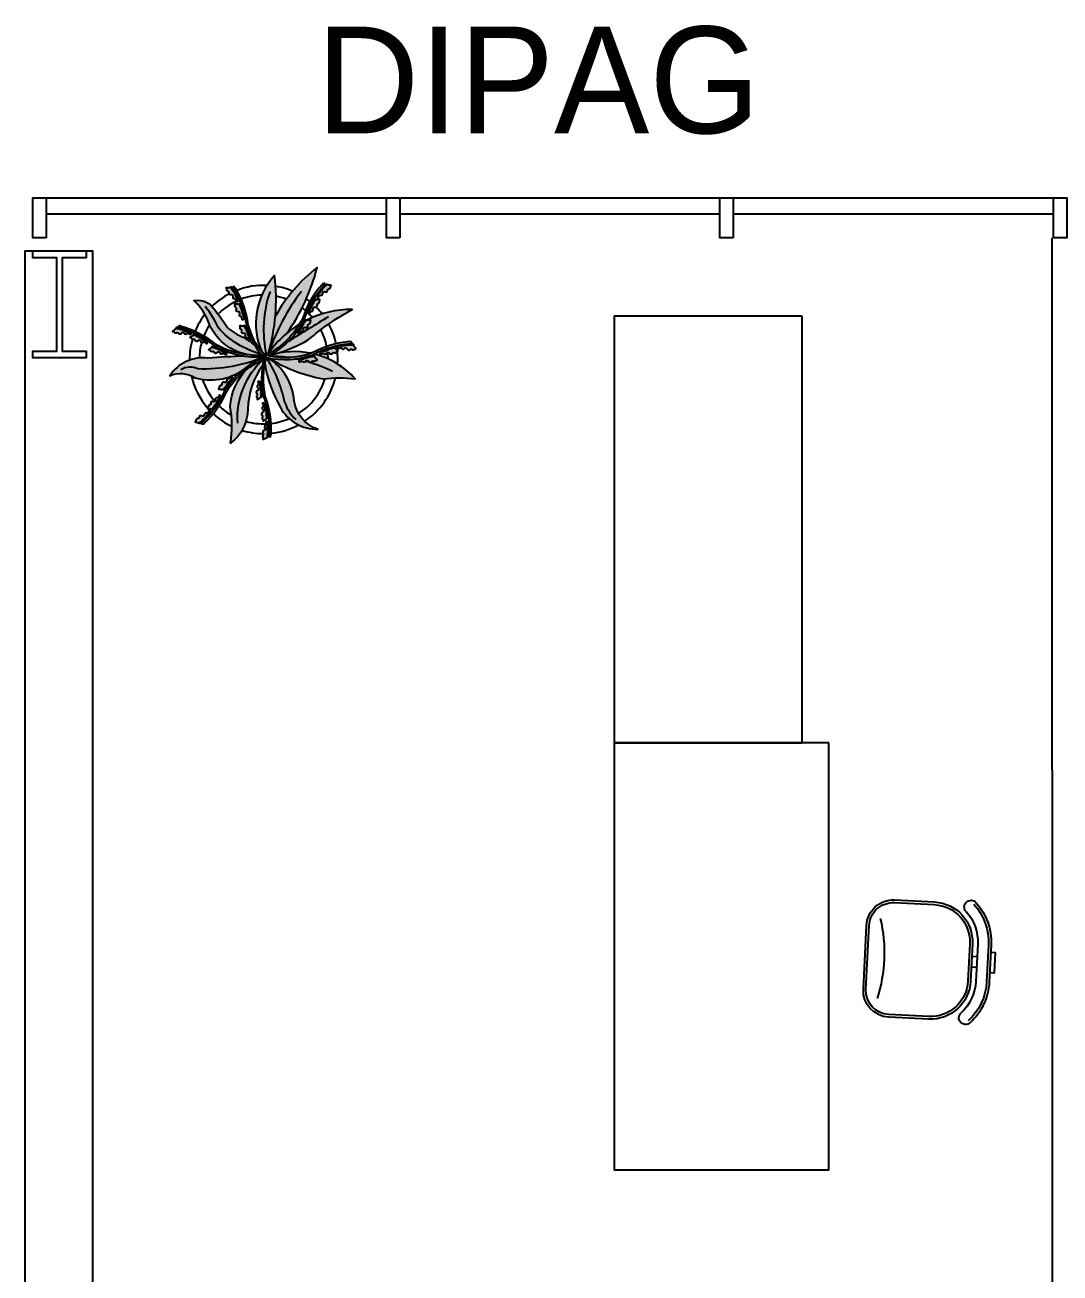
# Model space of a CAD drawing. Header units: millimetres. Extents: x 0 to 86.4, y -30.6 to 19.1.
# Drawn here: x 0 to 3.88, y 13.77 to 18.448 of the extents above; entities that cross this region are included whole.
import ezdxf

# ---------------------------------------------------------------- set-up
doc = ezdxf.new("R2010")
doc.units = ezdxf.units.MM
for name, color, linetype in [('AR-DIV', 2, 'Continuous'), ('AR-ESQ', 2, 'Continuous'), ('AR-EST', 4, 'Continuous'), ('AR-MOB', 2, 'Continuous'), ('AR-PAR-ALV', 5, 'Continuous'), ('AR-TXT', 2, 'Continuous')]:
    doc.layers.add(name, color=color, linetype=linetype)
doc.styles.add('1-125', font='stylu.ttf', dxfattribs={"height": 0.2})

# ---------------------------------------------------------------- blocks, each defined once
blk = doc.blocks.new('vasoagave')
h = blk.add_hatch(color=46)
h.paths.add_polyline_path([(37.8742, -5.5453, 0.053592), (37.8766, -5.5423, 0.407602), (37.8766, -5.5391, 0.137601), (37.8747, -5.5391, -0.346374), (37.8706, -5.5375, 0.235862), (37.8638, -5.5368, -0.475919), (37.8532, -5.536, 0.424909), (37.8448, -5.5392, -0.556425), (37.8348, -5.5434, 0.388854), (37.8264, -5.5407, -0.373235), (37.8146, -5.5447, 0.553418), (37.8089, -5.546, 0.171279), (37.8129, -5.5526, -0.105749), (37.8417, -5.554, 0.046094), (37.8678, -5.5539, 0.017076), (37.8703, -5.5516, 0.020786), (37.8711, -5.5502, -0.029999)])
h.paths.add_polyline_path([(37.959, -5.5576, 0.137601), (37.9572, -5.5574, -0.346374), (37.9532, -5.5556, 0.235862), (37.9464, -5.5544, -0.475919), (37.936, -5.5528, 0.424909), (37.9274, -5.5554, -0.556425), (37.9171, -5.5588, 0.388854), (37.9089, -5.5556, -0.373235), (37.8968, -5.5587, 0.553418), (37.891, -5.5596, 0.171279), (37.8946, -5.5665, -0.105749), (37.9232, -5.57, 0.046094), (37.9492, -5.5717, 0.017076), (37.9519, -5.5696, 0.020786), (37.9528, -5.5683, -0.029999), (37.9562, -5.5636, 0.053592), (37.9589, -5.5608, 0.407602)])
h.paths.add_polyline_path([(38.0252, -5.5611, 0.053592), (38.0272, -5.5578, 0.407602), (38.0268, -5.5547, 0.137601), (38.0249, -5.5549, -0.346374), (38.0206, -5.5539, 0.235862), (38.0138, -5.5541, -0.475919), (38.0032, -5.5548, 0.424909), (37.9953, -5.559, -0.556425), (37.986, -5.5646, 0.388854), (37.9773, -5.5631, -0.373235), (37.9661, -5.5686, 0.553418), (37.9606, -5.5707, 0.171279), (37.9655, -5.5767, -0.105749), (37.9942, -5.5742, 0.046094), (38.0201, -5.5706, 0.017076), (38.0223, -5.5679, 0.020786), (38.0229, -5.5665, -0.029999)])
h.paths.add_polyline_path([(37.8487, -5.4128, 0.017076), (37.8489, -5.4094, 0.020786), (37.8486, -5.4078, -0.029999), (37.8473, -5.4021, 0.053592), (37.8471, -5.3983, 0.407602), (37.8448, -5.396, 0.137601), (37.8435, -5.3972, -0.346374), (37.8394, -5.399, 0.235862), (37.834, -5.4032, -0.475919), (37.8258, -5.4098, 0.424909), (37.8219, -5.4179, -0.556425), (37.8176, -5.4279, 0.388854), (37.8097, -5.4318, -0.373235), (37.8038, -5.4428, 0.553418), (37.8006, -5.4477, 0.171279), (37.8081, -5.4497, -0.105749), (37.8299, -5.4309, 0.046094)])
h.paths.add_polyline_path([(37.9199, -5.3695, 0.017076), (37.9204, -5.3662, 0.020786), (37.9202, -5.3646, -0.029999), (37.9194, -5.3588, 0.053592), (37.9194, -5.3549, 0.407602), (37.9173, -5.3525, 0.137601), (37.9159, -5.3537, -0.346374), (37.9116, -5.3551, 0.235862), (37.9059, -5.3589, -0.475919), (37.8973, -5.3649, 0.424909), (37.8928, -5.3727, -0.556425), (37.8878, -5.3823, 0.388854), (37.8796, -5.3856, -0.373235), (37.873, -5.3962, 0.553418), (37.8694, -5.4008, 0.171279), (37.8768, -5.4034, -0.105749), (37.8999, -5.3862, 0.046094)])
h.paths.add_polyline_path([(37.9704, -5.3198, 0.017076), (37.9702, -5.3164, 0.020786), (37.9696, -5.3149, -0.029999), (37.9676, -5.3094, 0.053592), (37.9669, -5.3056, 0.407602), (37.9643, -5.3037, 0.137601), (37.9632, -5.3051, -0.346374), (37.9593, -5.3074, 0.235862), (37.9545, -5.3123, -0.475919), (37.9474, -5.32, 0.424909), (37.9446, -5.3285, -0.556425), (37.9416, -5.339, 0.388854), (37.9343, -5.3439, -0.373235), (37.93, -5.3556, 0.553418), (37.9275, -5.3609, 0.171279), (37.9352, -5.3619, -0.105749), (37.9542, -5.3403, 0.046094)])
h.paths.add_polyline_path([(37.6313, -5.2454, 0.235862), (37.6288, -5.239, -0.346374), (37.6262, -5.2354, 0.137601), (37.6257, -5.2336, 0.407602), (37.6226, -5.2344, 0.053592), (37.6204, -5.2376, -0.029999), (37.6164, -5.2418, 0.020786), (37.6152, -5.2429, 0.017076), (37.6137, -5.246, 0.046094), (37.6204, -5.2712, -0.105749), (37.6294, -5.2986, 0.171279), (37.6368, -5.3007, 0.553418), (37.6366, -5.2949, -0.373235), (37.6373, -5.2824, 0.388854), (37.6325, -5.275, -0.556425), (37.634, -5.2642, 0.424909), (37.6348, -5.2553, -0.475919)])
h.paths.add_polyline_path([(37.6629, -5.3164, -0.475919), (37.6574, -5.3074, 0.235862), (37.6536, -5.3017, -0.346374), (37.6503, -5.2987, 0.137601), (37.6495, -5.2971, 0.407602), (37.6466, -5.2985, 0.053592), (37.6451, -5.3021, -0.029999), (37.642, -5.307, 0.020786), (37.6412, -5.3084, 0.017076), (37.6403, -5.3117, 0.046094), (37.6521, -5.3349, -0.105749), (37.6665, -5.3599, 0.171279), (37.6742, -5.3604, 0.553418), (37.6728, -5.3548, -0.373235), (37.6709, -5.3424, 0.388854), (37.6647, -5.3362, -0.556425), (37.6639, -5.3253, 0.424909)])
h.paths.add_polyline_path([(37.7059, -5.3767, 0.235862), (37.7026, -5.3707, -0.346374), (37.6995, -5.3674, 0.137601), (37.6987, -5.3658, 0.407602), (37.6958, -5.367, 0.053592), (37.694, -5.3704, -0.029999), (37.6906, -5.3751, 0.020786), (37.6897, -5.3764, 0.017076), (37.6885, -5.3796, 0.046094), (37.6986, -5.4037, -0.105749), (37.7112, -5.4296, 0.171279), (37.7188, -5.4307, 0.553418), (37.7178, -5.425, -0.373235), (37.7168, -5.4126, 0.388854), (37.7111, -5.4058, -0.556425), (37.7111, -5.395, 0.424909), (37.7107, -5.386, -0.475919)])
h.paths.add_polyline_path([(37.6291, -5.4928, 0.424909), (37.6227, -5.4866, -0.475919), (37.6127, -5.4831, 0.235862), (37.6062, -5.4811, -0.346374), (37.6017, -5.4808, 0.137601), (37.6, -5.4801, 0.407602), (37.5987, -5.483, 0.053592), (37.5998, -5.4868, -0.029999), (37.6006, -5.4925, 0.020786), (37.6008, -5.4941, 0.017076), (37.6022, -5.4972, 0.046094), (37.6261, -5.5077, -0.105749), (37.6531, -5.5178, 0.171279), (37.6594, -5.5133, 0.553418), (37.6547, -5.5099, -0.373235), (37.6454, -5.5015, 0.388854), (37.6366, -5.5006, -0.556425)])
h.paths.add_polyline_path([(37.5638, -5.4824, 0.388854), (37.555, -5.4822, -0.556425), (37.5469, -5.4749, 0.424909), (37.54, -5.4692, -0.475919), (37.5299, -5.4664, 0.235862), (37.5232, -5.4649, -0.346374), (37.5187, -5.465, 0.137601), (37.517, -5.4644, 0.407602), (37.5159, -5.4674, 0.053592), (37.5173, -5.471, -0.029999), (37.5185, -5.4767, 0.020786), (37.5188, -5.4783, 0.017076), (37.5204, -5.4813, 0.046094), (37.545, -5.49, -0.105749), (37.5726, -5.4981, 0.171279), (37.5786, -5.4932, 0.553418), (37.5737, -5.4901, -0.373235)])
h.paths.add_polyline_path([(37.4831, -5.4513, 0.424909), (37.4776, -5.4443, -0.475919), (37.4681, -5.4395, 0.235862), (37.462, -5.4366, -0.346374), (37.4576, -5.4358, 0.137601), (37.456, -5.4348, 0.407602), (37.4543, -5.4375, 0.053592), (37.4549, -5.4414, -0.029999), (37.4549, -5.4472, 0.020786), (37.4549, -5.4488, 0.017076), (37.4558, -5.4521, 0.046094), (37.4781, -5.4657, -0.105749), (37.5035, -5.4793, 0.171279), (37.5103, -5.4757, 0.553418), (37.5061, -5.4717, -0.373235), (37.498, -5.4622, 0.388854), (37.4895, -5.4601, -0.556425)])
for color, points in [(83, [(37.8208, -5.222, -0.243548), (37.7734, -5.304, 0.225409), (37.7222, -5.4776, -0.074441), (37.7317, -5.5714, 0.001738), (37.7315, -5.5756, -0.060767), (37.7663, -5.5069, 0.004947), (37.8191, -5.379, 0.285927)]), (46, [(37.6808, -5.383, -0.104349), (37.6108, -5.259, 0.179677), (37.6062, -5.2532, 0.208387), (37.6039, -5.2611, 0.103963), (37.6749, -5.3874, -0.152999), (37.7246, -5.5666), (37.7262, -5.5765), (37.7315, -5.5756, -0.001738), (37.7317, -5.5714, 0.157105)]), (83, [(37.6191, -5.3767, -0.08539), (37.4946, -5.3184, 0.235391), (37.5821, -5.4323, -0.152612), (37.7046, -5.5518, -0.019581), (37.7246, -5.5666, 0.060524), (37.718, -5.4919, 0.179352)]), (46, [(37.8581, -5.4253, 0.103963), (37.9734, -5.3376, 0.157902), (37.9744, -5.3296, 0.197688), (37.9679, -5.3328, -0.104349), (37.8545, -5.4189, 0.160516), (37.7315, -5.5756), (37.739, -5.5737), (37.7433, -5.5652, -0.148652)]), (83, [(37.8908, -5.4946, 0.048472), (37.9943, -5.4739, 0.225349), (38.0358, -5.4247, -0.082686), (37.9564, -5.4411, 0.275327), (37.7697, -5.515, 0.045664), (37.7433, -5.5652, -0.03625), (37.7889, -5.5584, 0.019389), (37.8093, -5.5473, -0.029643), (37.8089, -5.546, -0.501117), (37.8142, -5.5443, 0.016296), (37.8303, -5.5334, -0.065712)]), (46, [(37.5989, -5.505, -0.104349), (37.4627, -5.4634, 0.136677), (37.4516, -5.4618, 0.148775), (37.4592, -5.4698, 0.103963), (37.5977, -5.5122, -0.117548), (37.7263, -5.5775), (37.7246, -5.5666, 0.111316)]), (83, [(37.7071, -5.5624, 0.086981), (37.5344, -5.5448, 0.27519), (37.4006, -5.6362, -0.282193), (37.5357, -5.6018, 0.24691), (37.7223, -5.5828, -0.005218), (37.7263, -5.5775, 0.019634)]), (46, [(37.8677, -5.5624, 0.098686), (37.7433, -5.5652), (37.739, -5.5737), (37.7347, -5.5822), (37.75, -5.5712, -0.094063), (37.866, -5.5695, 0.103963), (38.0099, -5.5855, 0.148775), (38.02, -5.5812, 0.136677), (38.0092, -5.5783, -0.104349)]), (46, [(37.7276, -5.5878, 0.156141), (37.7954, -5.7697, -0.104349), (37.8763, -5.8869, 0.136677), (37.8839, -5.895, 0.148775), (37.883, -5.884, 0.103963), (37.8008, -5.7647, -0.160083), (37.7347, -5.5822), (37.7262, -5.5765), (37.7263, -5.5775, 0.142807), (37.6605, -5.7431, -0.104436), (37.6382, -5.8838, 0.239734), (37.6391, -5.8919, 0.266782), (37.645, -5.8863, 0.103963), (37.6678, -5.7432, -0.136366)]), (83, [(37.7347, -5.5822), (37.739, -5.5737), (37.7315, -5.5756), (37.7262, -5.5765)]), (83, [(37.7347, -5.5822, 0.00567), (37.735, -5.5892, 0.105085), (37.9901, -5.7379, 0.297744), (37.75, -5.5712)]), (83, [(37.735, -5.5892, -0.070439), (37.7757, -5.687, 0.092004), (37.9484, -5.895, 0.101098), (37.8515, -5.6751, -0.051082)])]:
    blk.add_hatch(color=color).paths.add_polyline_path(points)
h = blk.add_hatch(color=83)
h.paths.add_polyline_path([(37.6752, -5.6732, -0.075669), (37.7186, -5.5878, 0.099077), (37.5626, -5.736, -0.060442), (37.5101, -5.8441, 0.151104), (37.6606, -5.7459, 0.002055), (37.6605, -5.7431, -0.008291), (37.6617, -5.7326, -0.26631), (37.6514, -5.7433, 0.00464), (37.6523, -5.7409, -0.017076), (37.6495, -5.7427, -0.020786), (37.6479, -5.7431, 0.029999), (37.6423, -5.7447, -0.053592), (37.6388, -5.7463, -0.407602), (37.6357, -5.7454, -0.151372), (37.6363, -5.7434, 0.332142), (37.6358, -5.7392, -0.235862), (37.6369, -5.7324, 0.475919), (37.6389, -5.7221, -0.424909), (37.6442, -5.7148, 0.556425), (37.6509, -5.7063, -0.388854), (37.6506, -5.6975, 0.373235), (37.6576, -5.6871, -0.553418), (37.6603, -5.682, -0.141541), (37.6651, -5.6864, 0.007335)])
h.paths.add_polyline_path([(37.7279, -5.5929, -0.003994), (37.7276, -5.5878, -0.031114), (37.6923, -5.6489, 0.072811), (37.6686, -5.7358, 0.129319)])
h = blk.add_hatch(color=83)
h.paths.add_polyline_path([(37.7279, -5.5929, -0.021597), (37.7232, -5.6187, 0.060076), (37.7186, -5.7497, -0.054246), (37.7501, -5.9461, 0.11749), (37.7877, -5.775, -0.010227), (37.7871, -5.777, -0.020786), (37.7863, -5.7784, 0.029999), (37.7833, -5.7834, -0.053592), (37.7819, -5.787, -0.407602), (37.779, -5.7884, -0.151372), (37.7781, -5.7867, 0.332142), (37.7748, -5.7839, -0.235862), (37.771, -5.7782, 0.475919), (37.7653, -5.7693, -0.424909), (37.7641, -5.7604, 0.556425), (37.7631, -5.7496, -0.388854), (37.7568, -5.7435, 0.373235), (37.7547, -5.7312, -0.553418), (37.7531, -5.7255, -0.171279), (37.7609, -5.7259, -0.004308), (37.7605, -5.7248, -0.168963), (37.7702, -5.7326, -0.116186)])
h.paths.add_polyline_path([(37.735, -5.5892, 0.13322), (37.7858, -5.7439, 0.109044)])
h = blk.add_hatch(color=46)
h.paths.add_polyline_path([(37.6657, -5.6876, 0.171279), (37.6603, -5.682, 0.553418), (37.6576, -5.6871, -0.373235), (37.6506, -5.6975, 0.388854), (37.6509, -5.7063, -0.556425), (37.6442, -5.7148, 0.424909), (37.6389, -5.7221, -0.475919), (37.6369, -5.7324, 0.235862), (37.6358, -5.7392, -0.346374), (37.6362, -5.7436, 0.137601), (37.6357, -5.7454, 0.407602), (37.6388, -5.7463, 0.053592), (37.6423, -5.7447, -0.029999), (37.6479, -5.7431, 0.020786), (37.6495, -5.7427, 0.017076), (37.6523, -5.7409, 0.046094), (37.6594, -5.7157, -0.105749)])
h.paths.add_polyline_path([(37.6531, -5.7985, -0.105749), (37.6573, -5.77, 0.171279), (37.6516, -5.7648, 0.553418), (37.6492, -5.7701, -0.373235), (37.643, -5.7809, 0.388854), (37.644, -5.7897, -0.556425), (37.6379, -5.7987, 0.424909), (37.6332, -5.8063, -0.475919), (37.6319, -5.8168, 0.235862), (37.6312, -5.8236, -0.346374), (37.632, -5.828, 0.137601), (37.6316, -5.8298, 0.407602), (37.6348, -5.8305, 0.053592), (37.6382, -5.8286, -0.029999), (37.6436, -5.8266, 0.020786), (37.6451, -5.8261, 0.017076), (37.6479, -5.8241, 0.046094)])
h.paths.add_polyline_path([(37.6483, -5.8411, 0.171279), (37.6438, -5.8348, 0.553418), (37.6404, -5.8396, -0.373235), (37.6321, -5.8489, 0.388854), (37.6312, -5.8576, -0.556425), (37.6234, -5.8652, 0.424909), (37.6172, -5.8717, -0.475919), (37.6138, -5.8816, 0.235862), (37.6117, -5.8882, -0.346374), (37.6115, -5.8926, 0.137601), (37.6108, -5.8943, 0.407602), (37.6137, -5.8956, 0.053592), (37.6174, -5.8945, -0.029999), (37.6232, -5.8937, 0.020786), (37.6248, -5.8935, 0.017076), (37.6279, -5.8921, 0.046094), (37.6383, -5.8681, -0.105749)])
h.paths.add_polyline_path([(37.7757, -5.7506, -0.105749), (37.7609, -5.7259, 0.171279), (37.7531, -5.7255, 0.553418), (37.7547, -5.7312, -0.373235), (37.7568, -5.7435, 0.388854), (37.7631, -5.7496, -0.556425), (37.7641, -5.7604, 0.424909), (37.7653, -5.7693, -0.475919), (37.771, -5.7782, 0.235862), (37.7748, -5.7839, -0.346374), (37.7781, -5.7868, 0.137601), (37.779, -5.7884, 0.407602), (37.7819, -5.787, 0.053592), (37.7833, -5.7834, -0.029999), (37.7863, -5.7784, 0.020786), (37.7871, -5.777, 0.017076), (37.788, -5.7737, 0.046094)])
h.paths.add_polyline_path([(37.8283, -5.8149, -0.105749), (37.8117, -5.7914, 0.171279), (37.8039, -5.7915, 0.553418), (37.8059, -5.797, -0.373235), (37.8089, -5.8091, 0.388854), (37.8156, -5.8148, -0.556425), (37.8174, -5.8255, 0.424909), (37.8192, -5.8343, -0.475919), (37.8255, -5.8428, 0.235862), (37.8298, -5.8481, -0.346374), (37.8333, -5.8508, 0.137601), (37.8343, -5.8524, 0.407602), (37.837, -5.8507, 0.053592), (37.8382, -5.847, -0.029999), (37.8408, -5.8418, 0.020786), (37.8416, -5.8404, 0.017076), (37.8421, -5.837, 0.046094)])
h.paths.add_polyline_path([(37.8656, -5.8755, -0.105749), (37.8542, -5.8491, 0.171279), (37.8466, -5.8476, 0.553418), (37.8474, -5.8534, -0.373235), (37.8478, -5.8659, 0.388854), (37.8532, -5.8728, -0.556425), (37.8527, -5.8837, 0.424909), (37.8527, -5.8927, -0.475919), (37.8571, -5.9022, 0.235862), (37.8602, -5.9084, -0.346374), (37.8631, -5.9117, 0.137601), (37.8638, -5.9134, 0.407602), (37.8668, -5.9124, 0.053592), (37.8687, -5.909, -0.029999), (37.8723, -5.9044, 0.020786), (37.8733, -5.9032, 0.017076), (37.8746, -5.9, 0.046094)])
at = {"color": 94}
for p, q in [((37.7433, -5.5652), (37.739, -5.5737)), ((37.7246, -5.5666), (37.7263, -5.5775)), ((37.75, -5.5712), (37.7347, -5.5822))]:
    blk.add_line(p, q, dxfattribs=at)
for p, q in [((37.7315, -5.5756), (37.7262, -5.5765)), ((37.7262, -5.5765), (37.7347, -5.5822)), ((37.739, -5.5737), (37.7315, -5.5756))]:
    blk.add_line(p, q)
for points in [[(37.6294, -5.2986, 0.171279), (37.6368, -5.3007, 0.553418), (37.6366, -5.2949, -0.373235), (37.6373, -5.2824, 0.388854), (37.6325, -5.275, -0.556425), (37.634, -5.2642, 0.424909), (37.6348, -5.2553, -0.475919), (37.6313, -5.2454, 0.235862), (37.6288, -5.239, -0.346374), (37.6262, -5.2354, 0.137601), (37.6257, -5.2336, 0.407602), (37.6226, -5.2344, 0.053592), (37.6204, -5.2376, -0.029999), (37.6164, -5.2418, 0.020786), (37.6152, -5.2429, 0.017076), (37.6137, -5.246)], [(37.7663, -5.5069, 0.004947), (37.8191, -5.379, 0.285927), (37.8208, -5.222, -0.243548), (37.7734, -5.304, 0.225409), (37.7222, -5.4776)], [(37.7317, -5.5714, 0.157105), (37.6808, -5.383, -0.104349), (37.6108, -5.259, 0.179677), (37.6062, -5.2532, 0.208387), (37.6039, -5.2611, 0.103963), (37.6749, -5.3874, -0.152999), (37.7246, -5.5666, -0.160083)], [(37.6095, -5.2563, -0.2377), (37.6133, -5.2434, 0.050745), (37.6204, -5.2712, -0.110108), (37.6295, -5.2997, -0.087707), (37.6246, -5.2953)], [(37.7046, -5.5518, 0.152612), (37.5821, -5.4323, -0.235391), (37.4946, -5.3184, 0.08539), (37.6191, -5.3767, -0.179352), (37.718, -5.4919)], [(37.639, -5.324, -0.265003), (37.6394, -5.3092, 0.050745), (37.6521, -5.3349, -0.110108), (37.6669, -5.361, -0.133478), (37.6588, -5.3552)], [(37.6665, -5.3599, 0.171279), (37.6742, -5.3604, 0.553418), (37.6728, -5.3548, -0.373235), (37.6709, -5.3424, 0.388854), (37.6647, -5.3362, -0.556425), (37.6639, -5.3253, 0.424909), (37.6629, -5.3164, -0.475919), (37.6574, -5.3074, 0.235862), (37.6536, -5.3017, -0.346374), (37.6503, -5.2987, 0.137601), (37.6495, -5.2971, 0.407602), (37.6466, -5.2985, 0.053592), (37.6451, -5.3021, -0.029999), (37.642, -5.307, 0.020786), (37.6412, -5.3084, 0.017076), (37.6403, -5.3117)], [(37.9352, -5.3619, -0.171279), (37.9275, -5.3609, -0.553418), (37.93, -5.3556, 0.373235), (37.9343, -5.3439, -0.388854), (37.9416, -5.339, 0.556425), (37.9446, -5.3285, -0.424909), (37.9474, -5.32, 0.475919), (37.9545, -5.3123, -0.235862), (37.9593, -5.3074, 0.346374), (37.9632, -5.3051, -0.137601), (37.9643, -5.3037, -0.407602), (37.9669, -5.3056, -0.053592), (37.9676, -5.3094, 0.029999), (37.9696, -5.3149, -0.020786), (37.9702, -5.3164, -0.017076), (37.9704, -5.3198)], [(37.9702, -5.3309, 0.2377), (37.9718, -5.3176, -0.050745), (37.9542, -5.3403, 0.110108), (37.9346, -5.3629, 0.087707), (37.9408, -5.3608)], [(37.6864, -5.3919, -0.26631), (37.6878, -5.3771, 0.050745), (37.6986, -5.4037, -0.110108), (37.7114, -5.4308, -0.168963), (37.7025, -5.4222)], [(37.7112, -5.4296, 0.171279), (37.7188, -5.4307, 0.553418), (37.7178, -5.425, -0.373235), (37.7168, -5.4126, 0.388854), (37.7111, -5.4058, -0.556425), (37.7111, -5.395, 0.424909), (37.7107, -5.386, -0.475919), (37.7059, -5.3767, 0.235862), (37.7026, -5.3707, -0.346374), (37.6995, -5.3674, 0.137601), (37.6987, -5.3658, 0.407602), (37.6958, -5.367, 0.053592), (37.694, -5.3704, -0.029999), (37.6906, -5.3751, 0.020786), (37.6897, -5.3764, 0.017076), (37.6885, -5.3796)], [(37.9679, -5.3328, -0.104349), (37.8545, -5.4189, 0.160516), (37.7315, -5.5756, 0.160516)], [(37.9734, -5.3376, -0.103963), (37.8581, -5.4253, 0.148652), (37.7433, -5.5652, 0.160083)], [(37.8768, -5.4034, -0.171279), (37.8694, -5.4008, -0.553418), (37.873, -5.3962, 0.373235), (37.8796, -5.3856, -0.388854), (37.8878, -5.3823, 0.556425), (37.8928, -5.3727, -0.424909), (37.8973, -5.3649, 0.475919), (37.9059, -5.3589, -0.235862), (37.9116, -5.3551, 0.346374), (37.9159, -5.3537, -0.137601), (37.9173, -5.3525, -0.407602), (37.9194, -5.3549, -0.053592), (37.9194, -5.3588, 0.029999), (37.9202, -5.3646, -0.020786), (37.9204, -5.3662, -0.017076), (37.9199, -5.3695)], [(37.9162, -5.3814, 0.265003), (37.9218, -5.3676, -0.050745), (37.8999, -5.3862, 0.110108), (37.876, -5.4043, 0.133478), (37.8857, -5.4022)], [(37.7697, -5.515, -0.275327), (37.9564, -5.4411, 0.082686), (38.0358, -5.4247, -0.225349), (37.9943, -5.4739, -0.048472), (37.8908, -5.4946, 0.065712), (37.8303, -5.5334, -0.016296), (37.8142, -5.5443)], [(37.8081, -5.4497, -0.171279), (37.8006, -5.4477, -0.553418), (37.8038, -5.4428, 0.373235), (37.8097, -5.4318, -0.388854), (37.8176, -5.4279, 0.556425), (37.8219, -5.4179, -0.424909), (37.8258, -5.4098, 0.475919), (37.834, -5.4032, -0.235862), (37.8394, -5.399, 0.346374), (37.8435, -5.3972, -0.137601), (37.8448, -5.396, -0.407602), (37.8471, -5.3983, -0.053592), (37.8473, -5.4021, 0.029999), (37.8486, -5.4078, -0.020786), (37.8489, -5.4094, -0.017076), (37.8487, -5.4128)], [(37.8458, -5.4249, 0.26631), (37.8504, -5.4108, -0.050745), (37.8299, -5.4309, 0.110108), (37.8074, -5.4506, 0.168963), (37.819, -5.4463)], [(37.7246, -5.5666, 0.111316), (37.5989, -5.505, -0.104349), (37.4627, -5.4634, 0.136677), (37.4516, -5.4618, 0.148775), (37.4592, -5.4698, 0.103963), (37.5977, -5.5122, -0.117548), (37.7263, -5.5775, -0.160083)], [(37.4599, -5.4624, -0.2377), (37.4537, -5.4505, 0.050745), (37.4781, -5.4657, -0.110108), (37.5043, -5.4801, -0.087707), (37.4978, -5.4803)], [(37.5035, -5.4793, 0.171279), (37.5103, -5.4757, 0.553418), (37.5061, -5.4717, -0.373235), (37.498, -5.4622, 0.388854), (37.4895, -5.4601, -0.556425), (37.4831, -5.4513, 0.424909), (37.4776, -5.4443, -0.475919), (37.4681, -5.4395, 0.235862), (37.462, -5.4366, -0.346374), (37.4576, -5.4358, 0.137601), (37.456, -5.4348, 0.407602), (37.4543, -5.4375, 0.053592), (37.4549, -5.4414, -0.029999), (37.4549, -5.4472, 0.020786), (37.4549, -5.4488, 0.017076), (37.4558, -5.4521)], [(37.5726, -5.4981, 0.171279), (37.5786, -5.4932, 0.553418), (37.5737, -5.4901, -0.373235), (37.5638, -5.4824, 0.388854), (37.555, -5.4822, -0.556425), (37.5469, -5.4749, 0.424909), (37.54, -5.4692, -0.475919), (37.5299, -5.4664, 0.235862), (37.5232, -5.4649, -0.346374), (37.5187, -5.465, 0.137601), (37.517, -5.4644, 0.407602), (37.5159, -5.4674, 0.053592), (37.5173, -5.471, -0.029999), (37.5185, -5.4767, 0.020786), (37.5188, -5.4783, 0.017076), (37.5204, -5.4813)], [(37.528, -5.4911, -0.265003), (37.518, -5.4801, 0.050745), (37.545, -5.49, -0.110108), (37.5737, -5.4987, -0.133478), (37.5639, -5.5001)], [(37.6531, -5.5178, 0.171279), (37.6594, -5.5133, 0.553418), (37.6547, -5.5099, -0.373235), (37.6454, -5.5015, 0.388854), (37.6366, -5.5006, -0.556425), (37.6291, -5.4928, 0.424909), (37.6227, -5.4866, -0.475919), (37.6127, -5.4831, 0.235862), (37.6062, -5.4811, -0.346374), (37.6017, -5.4808, 0.137601), (37.6, -5.4801, 0.407602), (37.5987, -5.483, 0.053592), (37.5998, -5.4868, -0.029999), (37.6006, -5.4925, 0.020786), (37.6008, -5.4941, 0.017076), (37.6022, -5.4972)], [(37.6091, -5.5076, -0.26631), (37.5999, -5.4959, 0.050745), (37.6261, -5.5077, -0.110108), (37.6541, -5.5185, -0.168963), (37.6417, -5.5184)], [(37.7071, -5.5624, 0.086981), (37.5344, -5.5448, 0.27519), (37.4006, -5.6362, -0.282193), (37.5357, -5.6018, 0.24691), (37.7223, -5.5828)], [(37.75, -5.5712, -0.094063), (37.866, -5.5695, 0.103963), (38.0099, -5.5855, 0.148775), (38.02, -5.5812, 0.136677), (38.0092, -5.5783, -0.104349), (37.8677, -5.5624, 0.098686), (37.7433, -5.5652, 0.160516)], [(37.8129, -5.5526, -0.171279), (37.8089, -5.546, -0.553418), (37.8146, -5.5447, 0.373235), (37.8264, -5.5407, -0.388854), (37.8348, -5.5434, 0.556425), (37.8448, -5.5392, -0.424909), (37.8532, -5.536, 0.475919), (37.8638, -5.5368, -0.235862), (37.8706, -5.5375, 0.346374), (37.8747, -5.5391, -0.137601), (37.8766, -5.5391, -0.407602), (37.8766, -5.5423, -0.053592), (37.8742, -5.5453, 0.029999), (37.8711, -5.5502, -0.020786), (37.8703, -5.5516, -0.017076), (37.8678, -5.5539)], [(37.8573, -5.5607, 0.26631), (37.8704, -5.5536, -0.050745), (37.8417, -5.554, 0.110108), (37.8118, -5.5528, 0.168963), (37.8232, -5.5577)], [(37.8946, -5.5665, -0.171279), (37.891, -5.5596, -0.553418), (37.8968, -5.5587, 0.373235), (37.9089, -5.5556, -0.388854), (37.9171, -5.5588, 0.556425), (37.9274, -5.5554, -0.424909), (37.936, -5.5528, 0.475919), (37.9464, -5.5544, -0.235862), (37.9532, -5.5556, 0.346374), (37.9572, -5.5574, -0.137601), (37.959, -5.5576, -0.407602), (37.9589, -5.5608, -0.053592), (37.9562, -5.5636, 0.029999), (37.9528, -5.5683, -0.020786), (37.9519, -5.5696, -0.017076), (37.9492, -5.5717)], [(37.9383, -5.5778, 0.265003), (37.9518, -5.5717, -0.050745), (37.9232, -5.57, 0.110108), (37.8934, -5.5666, 0.133478), (37.9019, -5.5718)], [(37.9655, -5.5767, -0.171279), (37.9606, -5.5707, -0.553418), (37.9661, -5.5686, 0.373235), (37.9773, -5.5631, -0.388854), (37.986, -5.5646, 0.556425), (37.9953, -5.559, -0.424909), (38.0032, -5.5548, 0.475919), (38.0138, -5.5541, -0.235862), (38.0206, -5.5539, 0.346374), (38.0249, -5.5549, -0.137601), (38.0268, -5.5547, -0.407602), (38.0272, -5.5578, -0.053592), (38.0252, -5.5611, 0.029999), (38.0229, -5.5665, -0.020786), (38.0223, -5.5679, -0.017076), (38.0201, -5.5706)], [(37.7186, -5.5878, 0.099077), (37.5626, -5.736, -0.060442), (37.5101, -5.8441, 0.151104), (37.6606, -5.7459)], [(37.7263, -5.5775, 0.142807), (37.6605, -5.7431, -0.104349), (37.6382, -5.8837, 0.243221), (37.6391, -5.8919, 0.266782), (37.645, -5.8863, 0.103963), (37.6678, -5.7432, -0.136366), (37.7276, -5.5878, -0.160083)], [(37.7276, -5.5878, 0.156141), (37.7954, -5.7697, -0.104349), (37.8763, -5.8869, 0.136677), (37.8839, -5.895, 0.148775), (37.883, -5.884, 0.103963), (37.8008, -5.7647, -0.160083), (37.7347, -5.5822, -0.160083)], [(37.735, -5.5892, 0.105085), (37.9901, -5.7379, 0.297744), (37.75, -5.5712)], [(38.0122, -5.5785, 0.2377), (38.0226, -5.5699, -0.050745), (37.9942, -5.5742, 0.110108), (37.9644, -5.5771, 0.087707), (37.9704, -5.5798)], [(37.7232, -5.6187, 0.060076), (37.7186, -5.7497, -0.054246), (37.7501, -5.9461, 0.11749), (37.7877, -5.775)], [(37.6657, -5.6876, 0.171279), (37.6603, -5.682, 0.553418), (37.6576, -5.6871, -0.373235), (37.6506, -5.6975, 0.388854), (37.6509, -5.7063, -0.556425), (37.6442, -5.7148, 0.424909), (37.6389, -5.7221, -0.475919), (37.6369, -5.7324, 0.235862), (37.6358, -5.7392, -0.346374), (37.6362, -5.7436, 0.137601), (37.6357, -5.7454, 0.407602), (37.6388, -5.7463, 0.053592), (37.6423, -5.7447, -0.029999), (37.6479, -5.7431, 0.020786), (37.6495, -5.7427, 0.017076), (37.6523, -5.7409)], [(37.6617, -5.7326, -0.26631), (37.6514, -5.7433, 0.050745), (37.6594, -5.7157, -0.110108), (37.6662, -5.6865, -0.168963), (37.6679, -5.6989)], [(37.7757, -5.687, 0.092004), (37.9484, -5.895, 0.101098), (37.8515, -5.6751)], [(37.7609, -5.7259, 0.171279), (37.7531, -5.7255, 0.553418), (37.7547, -5.7312, -0.373235), (37.7568, -5.7435, 0.388854), (37.7631, -5.7496, -0.556425), (37.7641, -5.7604, 0.424909), (37.7653, -5.7693, -0.475919), (37.771, -5.7782, 0.235862), (37.7748, -5.7839, -0.346374), (37.7781, -5.7868, 0.137601), (37.779, -5.7884, 0.407602), (37.7819, -5.787, 0.053592), (37.7833, -5.7834, -0.029999), (37.7863, -5.7784, 0.020786), (37.7871, -5.777, 0.017076), (37.788, -5.7737)], [(37.789, -5.7612, -0.26631), (37.7889, -5.7761, 0.050745), (37.7757, -5.7506, -0.110108), (37.7605, -5.7248, -0.168963), (37.7702, -5.7326)], [(37.6573, -5.77, 0.171279), (37.6516, -5.7648, 0.553418), (37.6492, -5.7701, -0.373235), (37.643, -5.7809, 0.388854), (37.644, -5.7897, -0.556425), (37.6379, -5.7987, 0.424909), (37.6332, -5.8063, -0.475919), (37.6319, -5.8168, 0.235862), (37.6312, -5.8236, -0.346374), (37.632, -5.828, 0.137601), (37.6316, -5.8298, 0.407602), (37.6348, -5.8305, 0.053592), (37.6382, -5.8286, -0.029999), (37.6436, -5.8266, 0.020786), (37.6451, -5.8261, 0.017076), (37.6479, -5.8241)], [(37.6566, -5.8152, -0.265003), (37.6471, -5.8266, 0.050745), (37.6531, -5.7985, -0.110108), (37.6578, -5.7689, -0.133478), (37.6605, -5.7784)], [(37.8117, -5.7914, 0.171279), (37.8039, -5.7915, 0.553418), (37.8059, -5.797, -0.373235), (37.8089, -5.8091, 0.388854), (37.8156, -5.8148, -0.556425), (37.8174, -5.8255, 0.424909), (37.8192, -5.8343, -0.475919), (37.8255, -5.8428, 0.235862), (37.8298, -5.8481, -0.346374), (37.8333, -5.8508, 0.137601), (37.8343, -5.8524, 0.407602), (37.837, -5.8507, 0.053592), (37.8382, -5.847, -0.029999), (37.8408, -5.8418, 0.020786), (37.8416, -5.8404, 0.017076), (37.8421, -5.837)], [(37.8423, -5.8246, -0.265003), (37.8433, -5.8394, 0.050745), (37.8283, -5.8149, -0.110108), (37.8112, -5.7903, -0.133478), (37.8198, -5.7953)], [(37.6483, -5.8411, 0.171279), (37.6438, -5.8348, 0.553418), (37.6404, -5.8396, -0.373235), (37.6321, -5.8489, 0.388854), (37.6312, -5.8576, -0.556425), (37.6234, -5.8652, 0.424909), (37.6172, -5.8717, -0.475919), (37.6138, -5.8816, 0.235862), (37.6117, -5.8882, -0.346374), (37.6115, -5.8926, 0.137601), (37.6108, -5.8943, 0.407602), (37.6137, -5.8956, 0.053592), (37.6174, -5.8945, -0.029999), (37.6232, -5.8937, 0.020786), (37.6248, -5.8935, 0.017076), (37.6279, -5.8921)], [(37.6376, -5.8866, -0.2377), (37.6266, -5.8944, 0.050745), (37.6383, -5.8681, -0.110108), (37.649, -5.8402, -0.087707), (37.65, -5.8466)], [(37.8542, -5.8491, 0.171279), (37.8466, -5.8476, 0.553418), (37.8474, -5.8534, -0.373235), (37.8478, -5.8659, 0.388854), (37.8532, -5.8728, -0.556425), (37.8527, -5.8837, 0.424909), (37.8527, -5.8927, -0.475919), (37.8571, -5.9022, 0.235862), (37.8602, -5.9084, -0.346374), (37.8631, -5.9117, 0.137601), (37.8638, -5.9134, 0.407602), (37.8668, -5.9124, 0.053592), (37.8687, -5.909, -0.029999), (37.8723, -5.9044, 0.020786), (37.8733, -5.9032, 0.017076), (37.8746, -5.9)], [(37.8778, -5.8894, -0.2377), (37.8752, -5.9026, 0.050745), (37.8656, -5.8755, -0.110108), (37.854, -5.8479, -0.087707), (37.8593, -5.8519)]]:
    blk.add_lwpolyline(points, format="xyb", dxfattribs=at)
at = {"color": 72}
for points in [[(37.7315, -5.5756, -0.106463), (37.7982, -5.3279, 0.254452), (37.8231, -5.2691, 0.254452)], [(37.7466, -5.5645, -0.143659), (37.9036, -5.4638, 0.055375), (37.997, -5.4542, 0.055375)], [(37.7263, -5.5775, -0.085547), (37.5565, -5.5692, 0.133123), (37.4694, -5.577, 0.133123)]]:
    blk.add_lwpolyline(points, format="xyb", dxfattribs=at)
at = {"color": 45}
for radius, start, end in [(0.2778, 111.5414, 129.1188), (0.2778, 106.2747, 110.0323), (0.2778, 77.2283, 105.4539), (0.2413, 82.4648, 105), (0.2778, 48.7118, 64.9674), (0.2778, 137.4741, 154.1883), (0.2413, 110.4712, 124.4253), (0.2413, 49.2032, 63.1176), (0.2778, 43.5919, 44.6124), (0.2413, 138.5016, 156.7016), (0.2413, 31.7809, 42.9578), (0.2778, 26.9077, 42.0854), (0.2778, 160.2173, 182.5571), (0.2413, 161.0468, 177.8811), (0.2413, 359.4203, 19.5481), (0.2778, 2.3247, 18.8363), (0.2778, 187.9937, 230.0321), (0.2413, 187.2621, 227.2082), (0.2413, 336.0698, 354.9619), (0.2778, 331.8719, 355.7689), (0.2413, 313.8889, 323.4022), (0.2778, 311.5147, 325.2151), (0.2413, 245.0232, 250.7072), (0.2413, 256.0669, 271.9469), (0.2413, 285.1786, 289.1162), (0.2413, 291.3644, 292.0347), (0.2413, 293.8627, 297.7962), (0.2778, 240.9608, 250.6393), (0.2778, 251.6813, 255.1575), (0.2778, 256.6618, 273.0743), (0.2778, 282.3638, 289.4069), (0.2778, 295.8129, 299.3083)]:
    blk.add_arc((37.7241, -5.5658), radius, start, end, dxfattribs=at)
at = {"color": 94}
for centre, radius, start, end in [((37.9751, -5.3391), 0.00955, 94.2047, 138.9346), ((37.9615, -5.3321), 0.0131, 335.0405, 10.9327), ((37.6558, -5.291), 0.2987, 296.473, 300.916), ((37.4265, -5.5516), 0.3042, 322.7295, 352.2037), ((37.41, -5.7816), 0.3777, 5.7338, 30.6264), ((37.2195, -5.3344), 0.5679, 321.6894, 323.3704)]:
    blk.add_arc(centre, radius, start, end, dxfattribs=at)
at = {"color": 72}
for centre, radius, start, end in [((37.4456, -5.6434), 0.2894, 15.3904, 68.7299), ((37.2195, -5.3344), 0.5679, 326.3656, 333.494), ((37.6394, -6.0025), 0.431, 45.0939, 77.2218), ((37.1503, -6.186), 0.8355, 27.2129, 45.5862), ((37.2195, -5.3344), 0.5679, 308.407, 319.2783), ((26.889, -6.896), 10.9244, 5.47042, 6.39714)]:
    blk.add_arc(centre, radius, start, end, dxfattribs=at)
for radius, start, end in [(0.2778, 45.0625, 45.1455), (0.2413, 356.6941, 357.1944), (0.2413, 357.3775, 357.4465), (0.2413, 291, 291.2058)]:
    blk.add_arc((37.7241, -5.5658), radius, start, end)
blk = doc.blocks.new('$0$CADEIRA-S')
at = {"color": 2}
for p, q in [((0.0718, 0.2686), (-0.0682, 0.2686)), ((0.0718, 0.2186), (-0.0682, 0.2186)), ((0.0718, 0.1986), (-0.0682, 0.1986)), ((-0.2182, 0.0486), (-0.2182, -0.1014)), ((0.2218, -0.1014), (0.2218, 0.0486)), ((-0.1182, -0.2014), (0.1218, -0.2014))]:
    blk.add_line(p, q, dxfattribs=at)
at = {"color": 1}
for p, q in [((0.0718, 0.2586), (-0.0682, 0.2586)), ((0.0718, 0.1886), (-0.0682, 0.1886)), ((-0.0148, 0.1986), (-0.0149, 0.2186)), ((0.0252, 0.1986), (0.0251, 0.2186)), ((-0.2082, 0.0486), (-0.2082, -0.1014)), ((0.2118, -0.1014), (0.2118, 0.0486)), ((-0.1182, -0.1914), (0.1218, -0.1914))]:
    blk.add_line(p, q, dxfattribs=at)
at = {"color": 2}
blk.add_lwpolyline([(-0.032, 0.2686), (-0.032, 0.2867), (0.0426, 0.2867), (0.0426, 0.2686)], dxfattribs=at)
for centre, radius, start, end in [((-0.0682, 0.0486), 0.22, 90, 135), ((0.0718, 0.0486), 0.22, 45, 90), ((-0.2061, 0.1864), 0.025, 135, 315), ((-0.0682, 0.0486), 0.15, 90, 180), ((-0.0682, 0.0486), 0.17, 90, 135), ((0.0718, 0.0486), 0.17, 45, 90), ((0.0718, 0.0486), 0.15, 0, 90), ((0.2097, 0.1864), 0.025, 225, 45), ((-0.1182, -0.1014), 0.1, 180, 270), ((0.1218, -0.1014), 0.1, 270, 0)]:
    blk.add_arc(centre, radius, start, end, dxfattribs=at)
at = {"color": 1}
for centre, radius, start, end in [((-0.0682, 0.0486), 0.21, 90, 135), ((0.0718, 0.0486), 0.21, 45, 90), ((-0.0682, 0.0486), 0.14, 90, 180), ((0.0718, 0.0486), 0.14, 0, 90), ((-0.1182, -0.1014), 0.09, 180, 270), ((-0.0052, -0.6823), 0.5534, 73.6911, 105.2491), ((0.1218, -0.1014), 0.09, 270, 0)]:
    blk.add_arc(centre, radius, start, end, dxfattribs=at)

msp = doc.modelspace()

# ---------------------------------------------------------------- linework, layer by layer
at = {"layer": 'AR-DIV'}
msp.add_line((3.8497, 17.65), (3.85, 10.89), dxfattribs=at)
at = {"layer": 'AR-ESQ'}
for points in [[(0.08, 17.65), (0.03, 17.65), (0.03, 17.8), (0.08, 17.8)], [(1.405, 17.65), (1.355, 17.65), (1.355, 17.8), (1.405, 17.8)], [(2.655, 17.65), (2.605, 17.65), (2.605, 17.8), (2.655, 17.8)], [(3.855, 17.65), (3.855, 17.8), (3.905, 17.8), (3.905, 17.65)]]:
    msp.add_lwpolyline(points, close=True, dxfattribs=at)
at = {"layer": 'AR-ESQ', "color": 1}
for points in [[(0.08, 17.8), (1.355, 17.8)], [(1.405, 17.8), (2.605, 17.8)], [(2.655, 17.8), (3.855, 17.8)]]:
    msp.add_lwpolyline(points, dxfattribs=at)
at = {"layer": 'AR-ESQ'}
for points in [[(0.08, 17.74), (1.355, 17.74)], [(1.405, 17.74), (2.605, 17.74)], [(2.655, 17.74), (3.855, 17.74)]]:
    msp.add_lwpolyline(points, dxfattribs=at)
at = {"layer": 'AR-EST'}
msp.add_lwpolyline([(0.23, 17.6), (0.23, 17.575), (0.14, 17.575), (0.14, 17.225), (0.23, 17.225), (0.23, 17.2), (0.03, 17.2), (0.03, 17.225), (0.12, 17.225), (0.12, 17.575), (0.03, 17.575), (0.03, 17.6)], dxfattribs=at)
at = {"layer": 'AR-MOB'}
for points in [[(2.9133, 17.3562), (2.209, 17.3562), (2.209, 15.7566), (2.9133, 15.7567)], [(3.0133, 15.7566), (2.209, 15.7566), (2.209, 14.157), (3.0133, 14.1571)]]:
    msp.add_lwpolyline(points, close=True, dxfattribs=at)
at = {"layer": 'AR-PAR-ALV'}
msp.add_lwpolyline([(0, 0), (0.255, 0), (0.255, 17.6), (0, 17.6)], close=True, dxfattribs=at)

# ---------------------------------------------------------------- block references
at = {"layer": 'AR-MOB', "rotation": 115.5344503716021}
msp.add_blockref('vasoagave', (12.1338, -19.2447), dxfattribs=at)
at = {"layer": 'AR-MOB', "color": 0, "linetype": 'ByBlock', "xscale": -1, "rotation": 267.1898747053664}
msp.add_blockref('$0$CADEIRA-S', (3.3496, 14.9415), dxfattribs=at)

# ---------------------------------------------------------------- texts
at = {"layer": 'AR-TXT', "color": 2, "insert": (1.9241, 18.2388), "char_height": 0.2, "attachment_point": 5, "style": '1-125'}
msp.add_mtext('{\\H2x;DIPAG}', dxfattribs=at)

doc.saveas('drawing.dxf')
